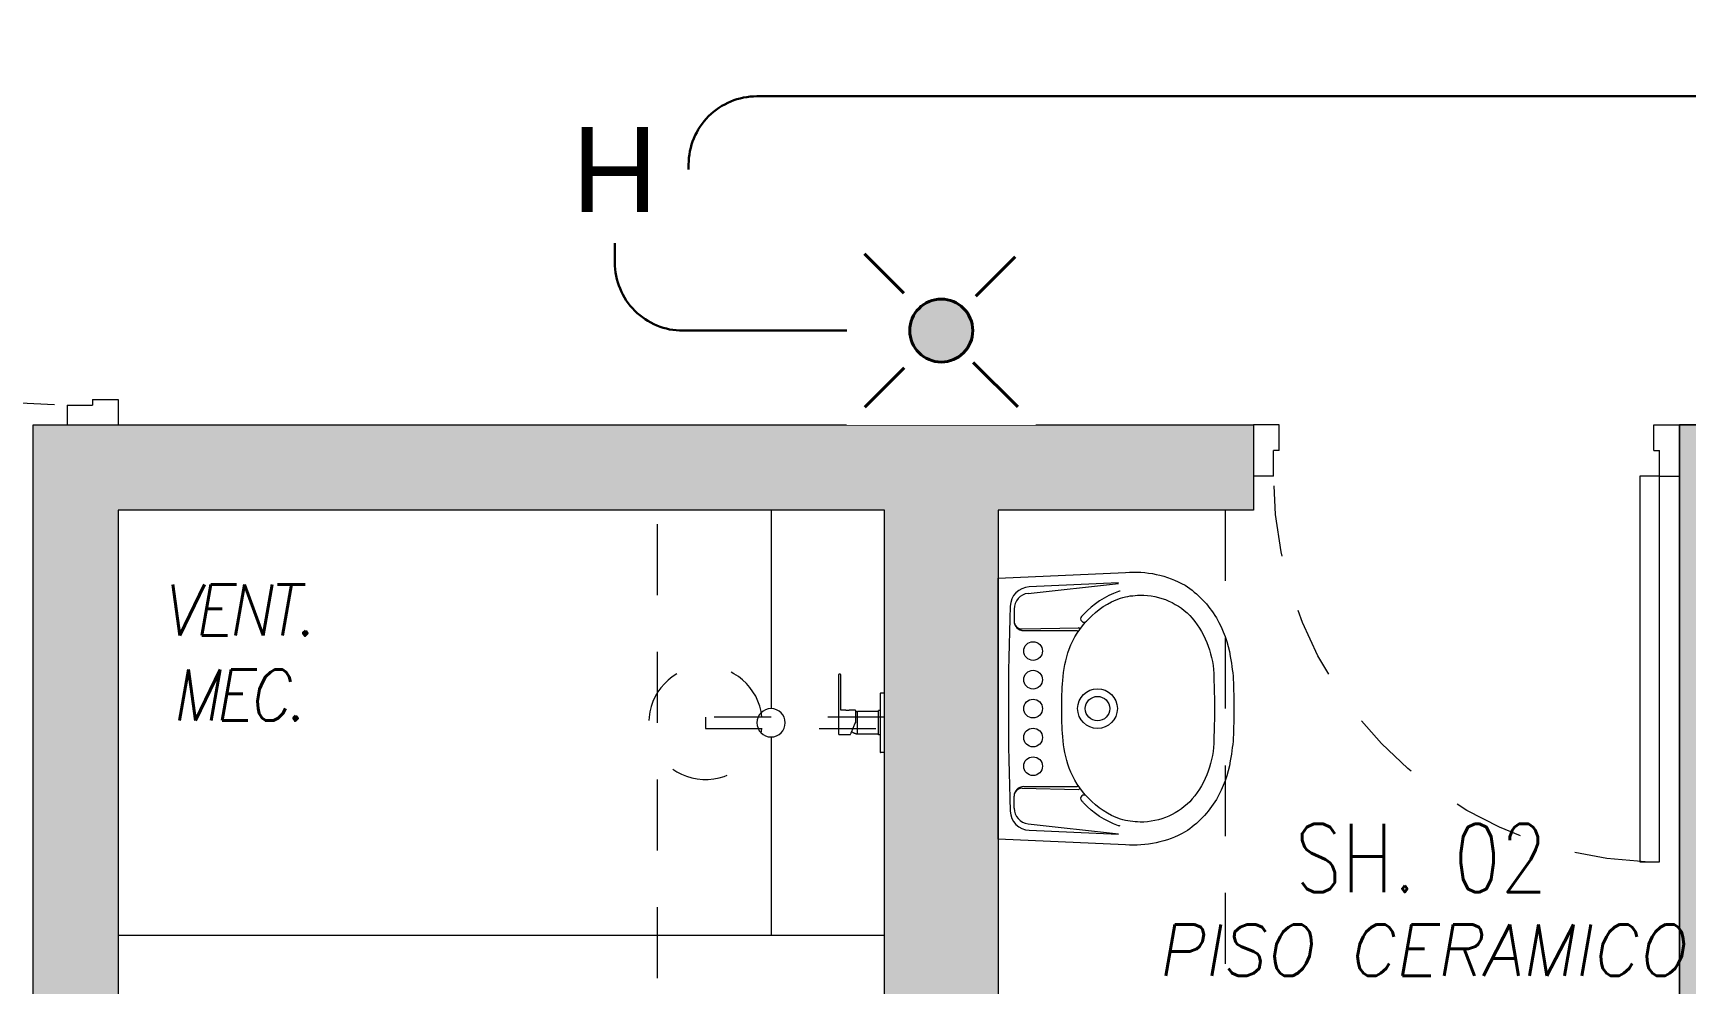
# Model space of a CAD drawing. Header units: millimetres. Extents: x -3 to 53, y -110 to 39.
# Drawn here: x 2.95 to 5.862, y 30.765 to 32.441 of the extents above; entities that cross this region are included whole.
import ezdxf
from ezdxf.enums import TextEntityAlignment as Align
from ezdxf.xclip import XClip

# ---------------------------------------------------------------- set-up
doc = ezdxf.new("R2010")
doc.units = ezdxf.units.MM
doc.header["$XCLIPFRAME"] = 2
doc.set_wipeout_variables(frame=1)
for name, pattern in [('CONTINUA', [0]), ('DOT', [6.35, 0, -6.35]), ('HIDDEN2', [0.1875, 0.125, -0.0625]), ('IMPORT-RAYABARRA', [0.85, 0.3, -0.3, 0, -0.25])]:
    doc.linetypes.add(name, pattern=pattern)
for name, color, linetype in [('A-EST HATCH', 8, 'Continuous'), ('A-EST PLACAS', 8, 'Continuous'), ('A-LINEAS', 8, 'Continuous'), ('A-MURO BAJO', 8, 'Continuous'), ('A-PROYECCIONES', 8, 'HIDDEN2'), ('A-SANITARIOS', 8, 'Continuous'), ('A-TEXTO-ACABADO PISO', 8, 'Continuous'), ('A-TEXTO-INDICACIONES', 8, 'Continuous'), ('DLP_MOBILIARIO', 8, 'Continuous'), ('DLP_TEXTO AMBIENTE', 8, 'Continuous'), ('DLP_VERDE', 8, 'Continuous')]:
    doc.layers.add(name, color=color, linetype=linetype)
for name, color, linetype, lineweight in [('A-MUROS', 8, 'Continuous', 30), ('MQ.CAN ACI', 5, 'RAYABARRA', 40), ('MQ.CANALI DYA', 3, 'LINEAPERPEN', 30), ('MQ.DETECTOR HUMO', 5, 'Continuous', 30), ('MQ_CAN ACI', 8, 'IMPORT-RAYABARRA', 50)]:
    doc.layers.add(name, color=color, linetype=linetype, lineweight=lineweight)
doc.styles.add('ROMANS', font='ROMANS.shx', dxfattribs={"oblique": 10})
doc.styles.get("Standard").update_dxf_attribs({"font": 'arial.ttf'})
doc.linetypes.add('LINEAPERPEN', pattern='A,0.75,-0.2,["I",Standard,S=0.12,R=0.09,X=0,Y=-0.06],-0.25', length=1.2)
doc.linetypes.add('RAYABARRA', pattern='A,0.3,-0.3,["|",Standard,S=0.1,R=0,X=-0.1,Y=-0.05],-0.25', length=0.85)

# ---------------------------------------------------------------- blocks, each defined once
blk = doc.blocks.new('AVISADOR SONORO 1 EN 75')
at = {"color": 5, "linetype": 'CONTINUA', "ltscale": 0.05}
blk.add_wipeout([(0.1057, 0.5441), (-0.1057, 0.5441), (0, 0.3328)], dxfattribs=at).dxf.layer = 'MQ_CAN ACI'
blk.add_wipeout([(-0.1664, 0), (0.1664, 0), (0.1664, 0.3328), (-0.1664, 0.3328)], dxfattribs=at).dxf.layer = 'MQ_CAN ACI'
at = {"layer": 'MQ.CAN ACI', "linetype": 'CONTINUA', "ltscale": 0.05}
h = blk.add_hatch(color=256, dxfattribs=at)
h.paths.add_polyline_path([(0, 0.1664), (-0.0392, 0.1272, 0.198912), (0, 0.1109, 0.198912), (0.0392, 0.1272)])
h.paths.add_polyline_path([(0.0392, 0.1272, 0.414214), (0.0392, 0.2056), (0, 0.1664)])
h.paths.add_polyline_path([(0.0392, 0.2056, 0.198912), (0, 0.2219, 0.198912), (-0.0392, 0.2056), (0, 0.1664)])
h.paths.add_polyline_path([(0, 0.1664), (-0.0392, 0.2056, 0.414214), (-0.0392, 0.1272)])
for p, q in [((-0.0606, 0.227), (-0.1302, 0.2965)), ((0.0657, 0.2321), (0.1353, 0.3017)), ((-0.1346, 0.0318), (-0.0563, 0.1101)), ((0.1349, 0.0315), (0.0656, 0.1008))]:
    blk.add_line(p, q, dxfattribs=at)
blk.add_circle((0, 0.1664), 0.0555, dxfattribs=at)
blk = doc.blocks.new('DETECTOR DE HUMO 1 EN 75')
blk.add_wipeout([(0.13, 0.13), (0.13, 0.1316), (0.13, 0.1333), (0.1299, 0.1349), (0.1298, 0.1365), (0.1297, 0.1382), (0.1296, 0.1398), (0.1295, 0.1414), (0.1293, 0.143), (0.1292, 0.1447), (0.129, 0.1463), (0.1288, 0.1479), (0.1285, 0.1495), (0.1283, 0.1511), (0.128, 0.1528), (0.1277, 0.1544), (0.1274, 0.156), (0.127, 0.1576), (0.1267, 0.1592), (0.1263, 0.1607), (0.1259, 0.1623), (0.1255, 0.1639), (0.1251, 0.1655), (0.1246, 0.1671), (0.1241, 0.1686), (0.1236, 0.1702), (0.1231, 0.1717), (0.1226, 0.1733), (0.122, 0.1748), (0.1215, 0.1763), (0.1209, 0.1779), (0.1203, 0.1794), (0.1196, 0.1809), (0.119, 0.1824), (0.1183, 0.1839), (0.1176, 0.1854), (0.1169, 0.1868), (0.1162, 0.1883), (0.1155, 0.1897), (0.1147, 0.1912), (0.1139, 0.1926), (0.1131, 0.1941), (0.1123, 0.1955), (0.1115, 0.1969), (0.1106, 0.1983), (0.1098, 0.1997), (0.1089, 0.201), (0.108, 0.2024), (0.1071, 0.2037), (0.1061, 0.2051), (0.1052, 0.2064), (0.1042, 0.2077), (0.1032, 0.209), (0.1022, 0.2103), (0.1012, 0.2116), (0.1002, 0.2129), (0.0991, 0.2141), (0.0981, 0.2154), (0.097, 0.2166), (0.0959, 0.2178), (0.0948, 0.219), (0.0936, 0.2202), (0.0925, 0.2213), (0.0913, 0.2225), (0.0902, 0.2236), (0.089, 0.2248), (0.0878, 0.2259), (0.0866, 0.227), (0.0854, 0.2281), (0.0841, 0.2291), (0.0829, 0.2302), (0.0816, 0.2312), (0.0803, 0.2322), (0.079, 0.2332), (0.0777, 0.2342), (0.0764, 0.2352), (0.0751, 0.2361), (0.0737, 0.2371), (0.0724, 0.238), (0.071, 0.2389), (0.0697, 0.2398), (0.0683, 0.2406), (0.0669, 0.2415), (0.0655, 0.2423), (0.0641, 0.2431), (0.0626, 0.2439), (0.0612, 0.2447), (0.0597, 0.2455), (0.0583, 0.2462), (0.0568, 0.2469), (0.0554, 0.2476), (0.0539, 0.2483), (0.0524, 0.249), (0.0509, 0.2496), (0.0494, 0.2503), (0.0479, 0.2509), (0.0463, 0.2515), (0.0448, 0.252), (0.0433, 0.2526), (0.0417, 0.2531), (0.0402, 0.2536), (0.0386, 0.2541), (0.0371, 0.2546), (0.0355, 0.2551), (0.0339, 0.2555), (0.0323, 0.2559), (0.0307, 0.2563), (0.0292, 0.2567), (0.0276, 0.257), (0.026, 0.2574), (0.0244, 0.2577), (0.0228, 0.258), (0.0211, 0.2583), (0.0195, 0.2585), (0.0179, 0.2588), (0.0163, 0.259), (0.0147, 0.2592), (0.013, 0.2593), (0.0114, 0.2595), (0.0098, 0.2596), (0.0082, 0.2597), (0.0065, 0.2598), (0.0049, 0.2599), (0.0033, 0.26), (0.0016, 0.26), (0, 0.26), (-0.0016, 0.26), (-0.0033, 0.26), (-0.0049, 0.2599), (-0.0065, 0.2598), (-0.0082, 0.2597), (-0.0098, 0.2596), (-0.0114, 0.2595), (-0.013, 0.2593), (-0.0147, 0.2592), (-0.0163, 0.259), (-0.0179, 0.2588), (-0.0195, 0.2585), (-0.0211, 0.2583), (-0.0228, 0.258), (-0.0244, 0.2577), (-0.026, 0.2574), (-0.0276, 0.257), (-0.0292, 0.2567), (-0.0307, 0.2563), (-0.0323, 0.2559), (-0.0339, 0.2555), (-0.0355, 0.2551), (-0.0371, 0.2546), (-0.0386, 0.2541), (-0.0402, 0.2536), (-0.0417, 0.2531), (-0.0433, 0.2526), (-0.0448, 0.252), (-0.0463, 0.2515), (-0.0479, 0.2509), (-0.0494, 0.2503), (-0.0509, 0.2496), (-0.0524, 0.249), (-0.0539, 0.2483), (-0.0554, 0.2476), (-0.0568, 0.2469), (-0.0583, 0.2462), (-0.0597, 0.2455), (-0.0612, 0.2447), (-0.0626, 0.2439), (-0.0641, 0.2431), (-0.0655, 0.2423), (-0.0669, 0.2415), (-0.0683, 0.2406), (-0.0697, 0.2398), (-0.071, 0.2389), (-0.0724, 0.238), (-0.0737, 0.2371), (-0.0751, 0.2361), (-0.0764, 0.2352), (-0.0777, 0.2342), (-0.079, 0.2332), (-0.0803, 0.2322), (-0.0816, 0.2312), (-0.0829, 0.2302), (-0.0841, 0.2291), (-0.0854, 0.2281), (-0.0866, 0.227), (-0.0878, 0.2259), (-0.089, 0.2248), (-0.0902, 0.2236), (-0.0913, 0.2225), (-0.0925, 0.2213), (-0.0936, 0.2202), (-0.0948, 0.219), (-0.0959, 0.2178), (-0.097, 0.2166), (-0.0981, 0.2154), (-0.0991, 0.2141), (-0.1002, 0.2129), (-0.1012, 0.2116), (-0.1022, 0.2103), (-0.1032, 0.209), (-0.1042, 0.2077), (-0.1052, 0.2064), (-0.1061, 0.2051), (-0.1071, 0.2037), (-0.108, 0.2024), (-0.1089, 0.201), (-0.1098, 0.1997), (-0.1106, 0.1983), (-0.1115, 0.1969), (-0.1123, 0.1955), (-0.1131, 0.1941), (-0.1139, 0.1926), (-0.1147, 0.1912), (-0.1155, 0.1897), (-0.1162, 0.1883), (-0.1169, 0.1868), (-0.1176, 0.1854), (-0.1183, 0.1839), (-0.119, 0.1824), (-0.1196, 0.1809), (-0.1203, 0.1794), (-0.1209, 0.1779), (-0.1215, 0.1763), (-0.122, 0.1748), (-0.1226, 0.1733), (-0.1231, 0.1717), (-0.1236, 0.1702), (-0.1241, 0.1686), (-0.1246, 0.1671), (-0.1251, 0.1655), (-0.1255, 0.1639), (-0.1259, 0.1623), (-0.1263, 0.1607), (-0.1267, 0.1592), (-0.127, 0.1576), (-0.1274, 0.156), (-0.1277, 0.1544), (-0.128, 0.1528), (-0.1283, 0.1511), (-0.1285, 0.1495), (-0.1288, 0.1479), (-0.129, 0.1463), (-0.1292, 0.1447), (-0.1293, 0.143), (-0.1295, 0.1414), (-0.1296, 0.1398), (-0.1297, 0.1382), (-0.1298, 0.1365), (-0.1299, 0.1349), (-0.13, 0.1333), (-0.13, 0.1316), (-0.13, 0.13), (-0.13, 0.1284), (-0.13, 0.1267), (-0.1299, 0.1251), (-0.1298, 0.1235), (-0.1297, 0.1218), (-0.1296, 0.1202), (-0.1295, 0.1186), (-0.1293, 0.117), (-0.1292, 0.1153), (-0.129, 0.1137), (-0.1288, 0.1121), (-0.1285, 0.1105), (-0.1283, 0.1089), (-0.128, 0.1072), (-0.1277, 0.1056), (-0.1274, 0.104), (-0.127, 0.1024), (-0.1267, 0.1008), (-0.1263, 0.0993), (-0.1259, 0.0977), (-0.1255, 0.0961), (-0.1251, 0.0945), (-0.1246, 0.0929), (-0.1241, 0.0914), (-0.1236, 0.0898), (-0.1231, 0.0883), (-0.1226, 0.0867), (-0.122, 0.0852), (-0.1215, 0.0837), (-0.1209, 0.0821), (-0.1203, 0.0806), (-0.1196, 0.0791), (-0.119, 0.0776), (-0.1183, 0.0761), (-0.1176, 0.0746), (-0.1169, 0.0732), (-0.1162, 0.0717), (-0.1155, 0.0703), (-0.1147, 0.0688), (-0.1139, 0.0674), (-0.1131, 0.0659), (-0.1123, 0.0645), (-0.1115, 0.0631), (-0.1106, 0.0617), (-0.1098, 0.0603), (-0.1089, 0.059), (-0.108, 0.0576), (-0.1071, 0.0563), (-0.1061, 0.0549), (-0.1052, 0.0536), (-0.1042, 0.0523), (-0.1032, 0.051), (-0.1022, 0.0497), (-0.1012, 0.0484), (-0.1002, 0.0471), (-0.0991, 0.0459), (-0.0981, 0.0446), (-0.097, 0.0434), (-0.0959, 0.0422), (-0.0948, 0.041), (-0.0936, 0.0398), (-0.0925, 0.0387), (-0.0913, 0.0375), (-0.0902, 0.0364), (-0.089, 0.0352), (-0.0878, 0.0341), (-0.0866, 0.033), (-0.0854, 0.0319), (-0.0841, 0.0309), (-0.0829, 0.0298), (-0.0816, 0.0288), (-0.0803, 0.0278), (-0.079, 0.0268), (-0.0777, 0.0258), (-0.0764, 0.0248), (-0.0751, 0.0239), (-0.0737, 0.0229), (-0.0724, 0.022), (-0.071, 0.0211), (-0.0697, 0.0202), (-0.0683, 0.0194), (-0.0669, 0.0185), (-0.0655, 0.0177), (-0.0641, 0.0169), (-0.0626, 0.0161), (-0.0612, 0.0153), (-0.0597, 0.0145), (-0.0583, 0.0138), (-0.0568, 0.0131), (-0.0554, 0.0124), (-0.0539, 0.0117), (-0.0524, 0.011), (-0.0509, 0.0104), (-0.0494, 0.0097), (-0.0479, 0.0091), (-0.0463, 0.0085), (-0.0448, 0.008), (-0.0433, 0.0074), (-0.0417, 0.0069), (-0.0402, 0.0064), (-0.0386, 0.0059), (-0.0371, 0.0054), (-0.0355, 0.0049), (-0.0339, 0.0045), (-0.0323, 0.0041), (-0.0307, 0.0037), (-0.0292, 0.0033), (-0.0276, 0.003), (-0.026, 0.0026), (-0.0244, 0.0023), (-0.0228, 0.002), (-0.0211, 0.0017), (-0.0195, 0.0015), (-0.0179, 0.0012), (-0.0163, 0.001), (-0.0147, 0.0008), (-0.013, 0.0007), (-0.0114, 0.0005), (-0.0098, 0.0004), (-0.0082, 0.0003), (-0.0065, 0.0002), (-0.0049, 0.0001), (-0.0033, 0), (-0.0016, 0), (0, 0), (0.0016, 0), (0.0033, 0), (0.0049, 0.0001), (0.0065, 0.0002), (0.0082, 0.0003), (0.0098, 0.0004), (0.0114, 0.0005), (0.013, 0.0007), (0.0147, 0.0008), (0.0163, 0.001), (0.0179, 0.0012), (0.0195, 0.0015), (0.0211, 0.0017), (0.0228, 0.002), (0.0244, 0.0023), (0.026, 0.0026), (0.0276, 0.003), (0.0292, 0.0033), (0.0307, 0.0037), (0.0323, 0.0041), (0.0339, 0.0045), (0.0355, 0.0049), (0.0371, 0.0054), (0.0386, 0.0059), (0.0402, 0.0064), (0.0417, 0.0069), (0.0433, 0.0074), (0.0448, 0.008), (0.0463, 0.0085), (0.0479, 0.0091), (0.0494, 0.0097), (0.0509, 0.0104), (0.0524, 0.011), (0.0539, 0.0117), (0.0554, 0.0124), (0.0568, 0.0131), (0.0583, 0.0138), (0.0597, 0.0145), (0.0612, 0.0153), (0.0626, 0.0161), (0.0641, 0.0169), (0.0655, 0.0177), (0.0669, 0.0185), (0.0683, 0.0194), (0.0697, 0.0202), (0.071, 0.0211), (0.0724, 0.022), (0.0737, 0.0229), (0.0751, 0.0239), (0.0764, 0.0248), (0.0777, 0.0258), (0.079, 0.0268), (0.0803, 0.0278), (0.0816, 0.0288), (0.0829, 0.0298), (0.0841, 0.0309), (0.0854, 0.0319), (0.0866, 0.033), (0.0878, 0.0341), (0.089, 0.0352), (0.0902, 0.0364), (0.0913, 0.0375), (0.0925, 0.0387), (0.0936, 0.0398), (0.0948, 0.041), (0.0959, 0.0422), (0.097, 0.0434), (0.0981, 0.0446), (0.0991, 0.0459), (0.1002, 0.0471), (0.1012, 0.0484), (0.1022, 0.0497), (0.1032, 0.051), (0.1042, 0.0523), (0.1052, 0.0536), (0.1061, 0.0549), (0.1071, 0.0563), (0.108, 0.0576), (0.1089, 0.059), (0.1098, 0.0603), (0.1106, 0.0617), (0.1115, 0.0631), (0.1123, 0.0645), (0.1131, 0.0659), (0.1139, 0.0674), (0.1147, 0.0688), (0.1155, 0.0703), (0.1162, 0.0717), (0.1169, 0.0732), (0.1176, 0.0746), (0.1183, 0.0761), (0.119, 0.0776), (0.1196, 0.0791), (0.1203, 0.0806), (0.1209, 0.0821), (0.1215, 0.0837), (0.122, 0.0852), (0.1226, 0.0867), (0.1231, 0.0883), (0.1236, 0.0898), (0.1241, 0.0914), (0.1246, 0.0929), (0.1251, 0.0945), (0.1255, 0.0961), (0.1259, 0.0977), (0.1263, 0.0993), (0.1267, 0.1008), (0.127, 0.1024), (0.1274, 0.104), (0.1277, 0.1056), (0.128, 0.1072), (0.1283, 0.1089), (0.1285, 0.1105), (0.1288, 0.1121), (0.129, 0.1137), (0.1292, 0.1153), (0.1293, 0.117), (0.1295, 0.1186), (0.1296, 0.1202), (0.1297, 0.1218), (0.1298, 0.1235), (0.1299, 0.1251), (0.13, 0.1267), (0.13, 0.1284)]).dxf.layer = 'MQ.DETECTOR HUMO'
at = {"layer": 'MQ.DETECTOR HUMO'}
blk.add_text('H', height=0.15, rotation=180, dxfattribs=at).set_placement((0, 0.13), align=Align.MIDDLE_CENTER)
blk = doc.blocks.new('DETECTORES1 TORRE')
at = {"layer": 'MQ.CAN ACI', "linetype": 'CONTINUA', "ltscale": 0.05, "xscale": -1}
blk.add_blockref('AVISADOR SONORO 1 EN 75', (-4.3, 1.15), dxfattribs=at)
at = {"layer": 'MQ.DETECTOR HUMO'}
blk.add_blockref('DETECTOR DE HUMO 1 EN 75', (-4.875, 1.4703), dxfattribs=at)
at = {"layer": 'MQ.CANALI DYA', "elevation": 0}
for points in [[(-4.745, 1.6002), (-4.745, 1.6094, -0.414214), (-4.625, 1.7294), (0.5, 1.7294, 0.414214), (0.62, 1.8494), (0.62, 2.3753)], [(-4.4664, 1.3163), (-4.755, 1.3163, -0.414214), (-4.875, 1.4363), (-4.875, 1.4703)]]:
    blk.add_lwpolyline(points, format="xyb", dxfattribs=at)
blk = doc.blocks.new('EST.P1')
at = {"layer": 'A-EST HATCH', "lineweight": 0}
h = blk.add_hatch(color=8, dxfattribs=at)
h.dxf.hatch_style = 1
h.paths.add_polyline_path([(9.15, 0.06), (9.15, 6.125), (10.65, 6.125), (10.65, 5.375), (10.8, 5.375), (10.8, 6.325), (9, 6.325), (9, 5.45), (7.5, 5.45), (7.5, 5.95), (7.35, 5.95), (7.35, 5.25), (9, 5.25), (9, 0.06)])
h.paths.add_polyline_path([(30.25, 10.125), (28.65, 10.125), (28.65, 13.225), (29.85, 13.225), (29.85, 13.375), (28.5, 13.375), (28.5, 9.975), (30.25, 9.975)])
h.paths.add_polyline_path([(31.05, 13.375), (31.2, 13.375), (31.2, 9.975), (31.05, 9.975)])
h.paths.add_polyline_path([(36.55, 13.85), (36.85, 13.85), (36.85, 13.7), (36.7, 13.7), (36.7, 10.625), (36.55, 10.625)])
h.paths.add_polyline_path([(33.6, 13.225), (33.6, 10.125), (32, 10.125), (32, 9.975), (33.75, 9.975), (33.75, 13.375), (32.4, 13.375), (32.4, 13.225)])
h.paths.add_polyline_path([(42.85, 13.7), (43.45, 13.7), (43.45, 13.85), (42.7, 13.85), (42.7, 10.45), (43.85, 10.45), (43.85, 10.6), (42.85, 10.6)])
h.paths.add_polyline_path([(44.65, 13.85), (44.65, 10.45), (44.8, 10.45), (44.8, 13.85)])
h.paths.add_polyline_path([(45.6, 10.6), (47.2, 10.6), (47.2, 13.7), (46, 13.7), (46, 13.85), (47.35, 13.85), (47.35, 10.45), (45.6, 10.45)])
h.paths.add_polyline_path([(42.85, 0.15), (43.45, 0.15), (43.45, 0), (42.7, 0), (42.7, 3.4), (43.85, 3.4), (43.85, 3.25), (42.85, 3.25)])
h.paths.add_polyline_path([(44.65, 0), (44.65, 3.4), (44.8, 3.4), (44.8, 0)])
h.paths.add_polyline_path([(45.6, 3.25), (47.2, 3.25), (47.2, 0.15), (46, 0.15), (46, 0), (47.35, 0), (47.35, 3.4), (45.6, 3.4)])
h.paths.add_polyline_path([(40, 3.5), (39.85, 3.5), (39.85, 0.15), (39.7, 0.15), (39.7, 0), (40, 0)])
h.paths.add_polyline_path([(30.25, 3.725), (28.65, 3.725), (28.65, 0.625), (29.85, 0.625), (29.85, 0.475), (28.5, 0.475), (28.5, 3.875), (30.25, 3.875)])
h.paths.add_polyline_path([(31.05, 0.475), (31.2, 0.475), (31.2, 3.875), (31.05, 3.875)])
h.paths.add_polyline_path([(36.55, 0), (36.85, 0), (36.85, 0.15), (36.7, 0.15), (36.7, 3.225), (36.55, 3.225)])
h.paths.add_polyline_path([(33.6, 0.625), (33.6, 3.725), (32, 3.725), (32, 3.875), (33.75, 3.875), (33.75, 0.475), (32.4, 0.475), (32.4, 0.625)])
h.paths.add_polyline_path([(17.1, 10.125), (18.7, 10.125), (18.7, 13.225), (17.5, 13.225), (17.5, 13.375), (18.85, 13.375), (18.85, 9.975), (17.1, 9.975)])
h.paths.add_polyline_path([(16.3, 13.375), (16.15, 13.375), (16.15, 9.975), (16.3, 9.975)])
h.paths.add_polyline_path([(10.5, 13.85), (10.5, 13.7), (10.65, 13.7), (10.65, 10.625), (10.8, 10.625), (10.8, 13.85)])
h.paths.add_polyline_path([(13.75, 13.225), (13.75, 10.125), (15.35, 10.125), (15.35, 9.975), (13.6, 9.975), (13.6, 13.375), (14.95, 13.375), (14.95, 13.225)])
h.paths.add_polyline_path([(9, 8.6), (7.35, 8.6), (7.35, 7.9), (7.5, 7.9), (7.5, 8.4), (9, 8.4), (9, 7.525), (10.8, 7.525), (10.8, 8.475), (10.65, 8.475), (10.65, 7.725), (9.15, 7.725), (9.15, 13.79), (9, 13.79)])
h.paths.add_polyline_path([(4.5, 13.7), (3.9, 13.7), (3.9, 13.85), (4.65, 13.85), (4.65, 10.45), (3.5, 10.45), (3.5, 10.6), (4.5, 10.6)])
h.paths.add_polyline_path([(2.7, 13.85), (2.7, 10.45), (2.55, 10.45), (2.55, 13.85)])
h.paths.add_polyline_path([(1.75, 10.6), (0.15, 10.6), (0.15, 13.7), (1.35, 13.7), (1.35, 13.85), (0, 13.85), (0, 10.45), (1.75, 10.45)])
h.paths.add_polyline_path([(2.7, 0), (2.7, 3.4), (2.55, 3.4), (2.55, 0)])
h.paths.add_polyline_path([(1.75, 3.25), (0.15, 3.25), (0.15, 0.15), (1.35, 0.15), (1.35, 0), (0, 0), (0, 3.4), (1.75, 3.4)])
h.paths.add_polyline_path([(7.35, 3.5), (7.5, 3.5), (7.5, 0.15), (7.65, 0.15), (7.65, 0), (7.35, 0)])
h.paths.add_polyline_path([(17.1, 3.725), (18.7, 3.725), (18.7, 0.625), (17.5, 0.625), (17.5, 0.475), (18.85, 0.475), (18.85, 3.875), (17.1, 3.875)])
h.paths.add_polyline_path([(16.3, 0.475), (16.15, 0.475), (16.15, 3.875), (16.3, 3.875)])
h.paths.add_polyline_path([(10.8, 0), (10.5, 0), (10.5, 0.15), (10.65, 0.15), (10.65, 3.225), (10.8, 3.225)])
h.paths.add_polyline_path([(13.75, 0.625), (13.75, 3.725), (15.35, 3.725), (15.35, 3.875), (13.6, 3.875), (13.6, 0.475), (14.95, 0.475), (14.95, 0.625)])
h.paths.add_polyline_path([(38.35, 6.325), (36.55, 6.325), (36.55, 5.375), (36.7, 5.375), (36.7, 6.125), (38.2, 6.125), (38.2, 0.06), (38.35, 0.06), (38.35, 5.25), (40, 5.25), (40, 5.95), (39.85, 5.95), (39.85, 5.45), (38.35, 5.45)])
h.paths.add_polyline_path([(4.65, 0), (4.65, 3.4), (3.5, 3.4), (3.5, 3.25), (4.5, 3.25), (4.5, 0.15), (3.9, 0.15), (3.9, 0)])
h.paths.add_polyline_path([(1.7468, 8.35), (1.6, 8.35), (1.6, 9.55), (3.75, 9.55), (3.75, 9.4), (3.3, 9.4), (3.3, 7.8), (3.1, 7.8), (3.1, 9.4), (1.75, 9.4), (1.75, 8.35)], flags=17)
h.paths.add_polyline_path([(1.7468, 5.5), (1.6, 5.5), (1.6, 4.3), (3.75, 4.3), (3.75, 4.45), (3.3, 4.45), (3.3, 6.05), (3.1, 6.05), (3.1, 4.45), (1.75, 4.45), (1.75, 5.5)], flags=17)
h.paths.add_polyline_path([(7.5001, 7), (4.65, 7), (4.65, 9.55), (4.5, 9.55), (4.5, 7), (1.75, 7), (1.75, 7.6), (1.6, 7.6), (1.6, 7), (-1.15, 7), (-1.15, 11.05), (-1.35, 11.05), (-1.35, 2.8), (-1.15, 2.8), (-1.15, 6.85), (1.6, 6.85), (1.6, 6.25), (1.75, 6.25), (1.75, 6.85), (4.5, 6.85), (4.5, 4.3), (4.65, 4.3), (4.65, 6.85), (7.5001, 6.85)])
h.paths.add_polyline_path([(7.35, 13.85), (7.35, 10.35), (7.5, 10.35), (7.5, 13.7), (7.65, 13.7), (7.65, 13.85)])
h.paths.add_polyline_path([(38.35, 13.79), (38.35, 8.6), (40, 8.6), (40, 7.9), (39.85, 7.9), (39.85, 8.4), (38.35, 8.4), (38.35, 7.525), (36.55, 7.525), (36.55, 8.475), (36.7, 8.475), (36.7, 7.725), (38.2, 7.725), (38.2, 13.79)])
h.paths.add_polyline_path([(45.75, 7), (48.5, 7), (48.5, 11.05), (48.7, 11.05), (48.7, 2.8), (48.5, 2.8), (48.5, 6.85), (45.75, 6.85), (45.75, 6.25), (45.6, 6.25), (45.6, 6.85), (42.85, 6.85), (42.85, 4.3), (42.7, 4.3), (42.7, 6.85), (39.8499, 6.85), (39.8499, 7), (42.7, 7), (42.7, 9.55), (42.85, 9.55), (42.85, 7), (45.6, 7), (45.6, 7.6), (45.75, 7.6)])
h.paths.add_polyline_path([(40, 13.85), (39.7, 13.85), (39.7, 13.7), (39.85, 13.7), (39.85, 10.35), (40, 10.35)])
h.paths.add_polyline_path([(45.6032, 8.35), (45.75, 8.35), (45.75, 9.55), (43.6, 9.55), (43.6, 9.4), (44.05, 9.4), (44.05, 7.8), (44.25, 7.8), (44.25, 9.4), (45.6, 9.4), (45.6, 8.35)], flags=17)
h.paths.add_polyline_path([(45.6032, 5.5), (45.75, 5.5), (45.75, 4.3), (43.6, 4.3), (43.6, 4.45), (44.05, 4.45), (44.05, 6.05), (44.25, 6.05), (44.25, 4.45), (45.6, 4.45), (45.6, 5.5)], flags=17)
h.paths.add_polyline_path([(25.35, 7.525), (25.5, 7.525), (25.5, 11.225), (25.35, 11.225)])
h.paths.add_polyline_path([(21.1, 7.525), (11.7, 7.525), (11.7, 7.675), (15.25, 7.675), (15.25, 9.075), (15.45, 9.075), (15.45, 7.675), (18.35, 7.675), (18.35, 9.075), (18.5, 9.075), (18.5, 7.675), (20.9, 7.675), (20.9, 8.925), (19.25, 8.925), (19.25, 9.075), (21.525, 9.075), (21.525, 8.925), (21.1, 8.925)])
h.paths.add_polyline_path([(21.55, 7.525), (23.65, 7.525), (23.65, 7.675), (21.7, 7.675), (21.7, 11.075), (23.65, 11.075), (23.65, 11.225), (21.7, 11.225), (21.7, 13.375), (20.85, 13.375), (20.85, 13.225), (21.55, 13.225)])
h.paths.add_polyline_path([(26.25, 8.925), (26.25, 7.525), (35.65, 7.525), (35.65, 7.675), (32.1, 7.675), (32.1, 9.075), (31.9, 9.075), (31.9, 7.675), (29, 7.675), (29, 9.075), (28.85, 9.075), (28.85, 7.675), (26.45, 7.675), (26.45, 8.925), (28.1, 8.925), (28.1, 9.075), (25.875, 9.075), (25.875, 8.925)])
h.paths.add_polyline_path([(25.85, 13.225), (26.5, 13.225), (26.5, 13.375), (25.65, 13.375), (25.65, 7.525), (25.85, 7.525)])
h.paths.add_polyline_path([(25.65, 4.75), (25.65, 0.475), (26.5, 0.475), (26.5, 0.625), (25.85, 0.625), (25.85, 4.75)])
h.paths.add_polyline_path([(27.65, 4.775), (27.65, 4.925), (25.85, 4.925), (25.85, 6.175), (28.4, 6.175), (28.4, 4.775), (28.55, 4.775), (28.55, 6.175), (31.9, 6.175), (31.9, 4.775), (32.1, 4.775), (32.1, 6.175), (35.65, 6.175), (35.65, 6.325), (25.65, 6.325), (25.65, 4.775)])
h.paths.add_polyline_path([(19.7, 4.775), (19.7, 4.925), (21.5, 4.925), (21.5, 6.175), (18.95, 6.175), (18.95, 4.775), (18.8, 4.775), (18.8, 6.175), (15.45, 6.175), (15.45, 4.775), (15.25, 4.775), (15.25, 6.175), (11.7, 6.175), (11.7, 6.325), (21.7, 6.325), (21.7, 4.775)])
h.paths.add_polyline_path([(22.7, 1.025), (25.35, 1.025), (25.35, 3.675), (23, 3.675), (23, 4.225), (22.7, 4.225), (22.7, 4.375), (23.15, 4.375), (23.15, 3.825), (25.35, 3.825), (25.35, 6.175), (24.15, 6.175), (24.15, 6.325), (25.5, 6.325), (25.5, 0.875), (22.7, 0.875)])
h.paths.add_polyline_path([(21.7, 0.475), (20.85, 0.475), (20.85, 0.625), (21.55, 0.625), (21.55, 4.75), (21.7, 4.75)])
at = {"layer": 'A-EST PLACAS', "color": 8, "lineweight": 0}
for points in [[(7.5001, 7), (4.65, 7), (4.65, 9.55), (4.5, 9.55), (4.5, 7), (1.75, 7), (1.75, 7.6), (1.6, 7.6), (1.6, 7), (-1.15, 7), (-1.15, 11.05), (-1.35, 11.05), (-1.35, 2.8), (-1.15, 2.8), (-1.15, 6.85), (1.6, 6.85), (1.6, 6.25), (1.75, 6.25), (1.75, 6.85), (4.5, 6.85), (4.5, 4.3), (4.65, 4.3), (4.65, 6.85), (7.5001, 6.85)], [(1.7468, 8.35), (1.6, 8.35), (1.6, 9.55), (3.75, 9.55), (3.75, 9.4), (3.3, 9.4), (3.3, 7.8), (3.1, 7.8), (3.1, 9.4), (1.75, 9.4), (1.75, 8.35)]]:
    blk.add_lwpolyline(points, close=True, dxfattribs=at)
blk = doc.blocks.new('BOWL-ITALGRIF_VARADERO_01')
at = {"color": 8, "lineweight": 0}
for p, q in [((-0.2032, -0.1971), (-0.2208, -0.038)), ((0.2032, -0.1971), (0.2208, -0.038)), ((-0.1404, -0.2077), (-0.1424, -0.1083)), ((-0.1375, -0.205), (-0.1375, -0.1117)), ((0.1375, -0.205), (0.1375, -0.1117)), ((0.1404, -0.2077), (0.1424, -0.1083)), ((-0.1753, -0.222), (-0.1544, -0.222)), ((0.1753, -0.222), (0.1544, -0.222))]:
    blk.add_line(p, q, dxfattribs=at)
for points in [[(-0.0917, 0.1589, -0.02989), (-0.0456, 0.1646, -0.007822), (0.0456, 0.1646, -0.02989), (0.0918, 0.1589, -0.091737), (0.1601, 0.1343, -0.112496), (0.2175, 0.0792, -0.147885), (0.2402, -0.0257), (0.23, -0.25), (-0.23, -0.25), (-0.2402, -0.0257, -0.147885), (-0.2175, 0.0792, -0.112496), (-0.1601, 0.1343, -0.091737)], [(-0.0496, -0.1363, -0.062677), (-0.1048, -0.1249, -0.110639), (-0.1576, -0.091, -0.120976), (-0.195, -0.0344, -0.061198), (-0.2, 0, -0.21707), (-0.1593, 0.092, -0.174983), (-0.0545, 0.1298, -0.010618), (0, 0.131, -0.010618), (0.0545, 0.1298, -0.174983), (0.1593, 0.092, -0.21707), (0.2, 0, -0.061198), (0.195, -0.0344, -0.120976), (0.1576, -0.091, -0.110639), (0.1048, -0.1249, -0.062677), (0.0496, -0.1363, -0.017583), (0, -0.138, -0.017583)]]:
    blk.add_lwpolyline(points, format="xyb", close=True, dxfattribs=at)
for points in [[(-0.2216, -0.0381), (-0.2145, -0.1954, 0.390823), (-0.1807, -0.2288, 0.017524), (0.1807, -0.2288, 0.390823), (0.2145, -0.1954), (0.2216, -0.0381)], [(-0.2072, -0.035, 0.005), (-0.2064, -0.038, 0.121292), (-0.166, -0.0996, 0.007977), (-0.1624, -0.1031)], [(0.2072, -0.035, -0.005), (0.2064, -0.038, -0.121292), (0.166, -0.0996, -0.007977), (0.1624, -0.1031)]]:
    blk.add_lwpolyline(points, format="xyb", dxfattribs=at)
for centre, radius in [((0, -0.075), 0.035), ((0, -0.075), 0.0215), ((-0.1015, -0.1885), 0.0165), ((-0.051, -0.1885), 0.0165), ((0, -0.1885), 0.0165), ((0.051, -0.1885), 0.0165), ((0.1015, -0.1885), 0.0165)]:
    blk.add_circle(centre, radius, dxfattribs=at)
for centre, radius, start, end in [((-0.1583, -0.0987), 0.006, 226.6431, 46.6431), ((-0.1404, -0.1083), 0.002, 54.3619, 181.1374), ((-0.1355, -0.1117), 0.002, 56.7109, 180), ((0.1355, -0.1117), 0.002, 0, 123.2891), ((0.1404, -0.1083), 0.002, 358.8626, 125.6381), ((0.1583, -0.0987), 0.006, 133.3569, 313.3569), ((0.1048, -0.1249), 9.094947017729287e-16, 0, 217.6714), ((-0.1753, -0.194), 0.028, 186.3111, 270), ((0.1753, -0.194), 0.028, 270, 353.6889), ((-0.1545, -0.205), 0.017, 270, 0), ((-0.1544, -0.208), 0.014, 270, 1.1374), ((0.1545, -0.205), 0.017, 180, 270), ((0.1544, -0.208), 0.014, 178.8626, 270)]:
    blk.add_arc(centre, radius, start, end, dxfattribs=at)
blk = doc.blocks.new('*U144')
at = {"color": 8, "lineweight": 0}
for p, q in [((0.01, 0.705), (0.01, 0.75)), ((0.1, 0.715), (0.1, 0.75)), ((0.055, 0.705), (0.01, 0.705)), ((0.1, 0.715), (0.055, 0.715)), ((0.055, 0.705), (0.055, 0.715)), ((0.055, 0.045), (0.01, 0.045)), ((0.01, 0.045), (0.01, 0)), ((0.055, 0.045), (0.055, 0.035)), ((0.1, 0.035), (0.055, 0.035)), ((0.1, 0.035), (0.1, 0))]:
    blk.add_line(p, q, dxfattribs=at)
blk.add_lwpolyline([(0.78, 0.07), (0.78, 0.035), (0.1, 0.035), (0.1, 0.07)], close=True, dxfattribs=at)
at = {"color": 8, "linetype": 'HIDDEN2', "lineweight": 0}
blk.add_arc((0.0996, 0.0341), 0.6809, 2.2301, 89.9672, dxfattribs=at)
blk = doc.blocks.new('*U143')
at = {"color": 8, "lineweight": 0}
for p, q in [((0.01, 0.855), (0.01, 0.9)), ((0.1, 0.865), (0.1, 0.9)), ((0.055, 0.855), (0.01, 0.855)), ((0.1, 0.865), (0.055, 0.865)), ((0.055, 0.855), (0.055, 0.865)), ((0.055, 0.045), (0.01, 0.045)), ((0.01, 0.045), (0.01, 0)), ((0.055, 0.045), (0.055, 0.035)), ((0.1, 0.035), (0.055, 0.035)), ((0.1, 0.035), (0.1, 0))]:
    blk.add_line(p, q, dxfattribs=at)
blk.add_lwpolyline([(0.93, 0.07), (0.93, 0.035), (0.1, 0.035), (0.1, 0.07)], close=True, dxfattribs=at)
at = {"color": 8, "linetype": 'HIDDEN2', "lineweight": 0}
blk.add_arc((0.0995, 0.0339), 0.8311, 2.2301, 89.9672, dxfattribs=at)
blk = doc.blocks.new('ducha marsano')
at = {"color": 8, "linetype": 'HIDDEN2', "lineweight": 0, "ltscale": 0.5, "extrusion": (-4.9425e-10, -7.91123e-10, -1)}
for p, q in [((-0.01, 0), (0.01, 0)), ((0.01, 0), (0.01, -0.3155)), ((-0.01, -0.3155), (-0.01, 0)), ((-0.0155, -0.058), (-0.0157, -0.058)), ((0.0225, -0.0515), (-0.0001, -0.0515)), ((0.0225, -0.0515), (0.0225, -0.0627)), ((-0.0205, -0.08), (-0.0205, -0.0601)), ((0.021, -0.0815), (-0.019, -0.0815)), ((0.025, -0.0815), (0.021, -0.0815)), ((0.0225, -0.0682), (0.0225, -0.077)), ((0.0225, -0.077), (0.025, -0.077)), ((0.025, -0.077), (0.0771, -0.077)), ((0.0771, -0.0815), (0.025, -0.0815)), ((0.0771, -0.077), (0.0816, -0.077)), ((0.0816, -0.0815), (0.0771, -0.0815)), ((0.0816, -0.077), (0.082, -0.077)), ((0.082, -0.0815), (0.0816, -0.0815)), ((0.082, -0.077), (0.084, -0.077)), ((0.084, -0.0815), (0.082, -0.0815)), ((0.0855, -0.0785), (0.0855, -0.08)), ((0.01, -0.3155), (-0.01, -0.3155))]:
    blk.add_line(p, q, dxfattribs=at)
for centre, radius, start, end in [((-0.0004, -0.0462), 0.02, 323.9581, 354.9298), ((0.0004, -0.0462), 0.02, 185.0702, 195.2705), ((0.019, -0.08), 0.0015, 270, 360), ((-0.084, -0.0785), 0.0015, 90, 180), ((-0.084, -0.08), 0.0015, 180, 270), ((0, -0.3155), 0.1, 95.7392, 84.2608)]:
    blk.add_arc(centre, radius, start, end, dxfattribs=at)
at = {"color": 8, "linetype": 'HIDDEN2', "lineweight": 0, "ltscale": 0.5, "extrusion": (-4.94252e-10, -7.91124e-10, -1)}
blk.add_ellipse((0, -0.0515), major_axis=(-0.0225, -0.0095), ratio=0.001448, start_param=0.425436, end_param=1.567366, dxfattribs=at)
at = {"color": 8, "linetype": 'HIDDEN2', "lineweight": 0, "ltscale": 0.5}
for points, degree in [([(-0.0305, 0), (0, 0), (0.0305, 0)], 2), ([(0.0305, 0), (0.0415, 0), (0.0525, 0)], 2), ([(0.0525, 0), (0.0525, -0.0038), (0.0525, -0.0075)], 2), ([(-0.0525, 0), (-0.0525, -0.0038), (-0.0525, -0.0075)], 2), ([(-0.0525, 0), (-0.0415, 0), (-0.0305, 0)], 2), ([(-0.0525, -0.0075), (-0.0525, -0.0075), (-0.0525, -0.0075)], 2), ([(0.0305, -0.008), (0, -0.008), (-0.0305, -0.008)], 2), ([(-0.0215, -0.008), (-0.0215, -0.0093), (-0.0215, -0.0105)], 2), ([(-0.021, -0.011), (-0.007, -0.011), (0.007, -0.011), (0.021, -0.011)], 3), ([(-0.02, -0.011), (-0.02, -0.0294), (-0.02, -0.0477)], 2), ([(0.02, -0.011), (0.02, -0.0294), (0.02, -0.0477)], 2), ([(0.0215, -0.008), (0.0215, -0.0093), (0.0215, -0.0105)], 2), ([(-0.0197, -0.048), (0, -0.048), (0.0197, -0.048)], 2)]:
    blk.add_open_spline(points, degree=degree, dxfattribs=at)
for points, weights in [([(-0.0525, -0.0075), (-0.0525, -0.0075), (-0.0525, -0.0075)], [1, 0.990847086912, 0.982266230892]), ([(-0.052, -0.008), (-0.0525, -0.008), (-0.0525, -0.0075)], [1, 0.707106781193, 1]), ([(-0.0215, -0.0105), (-0.0215, -0.011), (-0.021, -0.011)], [1, 0.70710678154, 1]), ([(0.0211, -0.011), (0.0211, -0.011), (0.021, -0.011)], [1, 0.992411795776, 1]), ([(0.052, -0.008), (0.0521, -0.008), (0.0521, -0.008)], [1, 0.992411795771, 1]), ([(-0.02, -0.0477), (-0.02, -0.048), (-0.0197, -0.048)], [1, 0.707106780138, 1]), ([(0.02, -0.0477), (0.02, -0.048), (0.0197, -0.048)], [1, 0.707106779703, 1])]:
    blk.add_rational_spline(points, weights, degree=2, dxfattribs=at)
for points, knots in [([(-0.0305, -0.008), (-0.0332, -0.008), (-0.0374, -0.008), (-0.0424, -0.008), (-0.0458, -0.008), (-0.0486, -0.008), (-0.0512, -0.008), (-0.052, -0.008), (-0.052, -0.008)], [0, 0, 0, 0, 8.104572, 12.495263, 16.885954, 21.276645, 25.667336, 33.771908, 33.771908, 33.771908, 33.771908]), ([(0.052, -0.008), (0.052, -0.008), (0.0512, -0.008), (0.0486, -0.008), (0.0458, -0.008), (0.0424, -0.008), (0.0374, -0.008), (0.0332, -0.008), (0.0305, -0.008)], [0, 0, 0, 0, 8.104572, 12.495263, 16.885954, 21.276645, 25.667336, 33.771908, 33.771908, 33.771908, 33.771908]), ([(0.0225, -0.0682), (0.0225, -0.0682), (0.0225, -0.0682), (0.0225, -0.0679), (0.0224, -0.0677), (0.0224, -0.0672), (0.0224, -0.0669), (0.0223, -0.0662), (0.0223, -0.0658), (0.0223, -0.0652), (0.0223, -0.0648), (0.0224, -0.0641), (0.0224, -0.0638), (0.0224, -0.0633), (0.0225, -0.0631), (0.0225, -0.0628), (0.0225, -0.0627), (0.0225, -0.0627)], [0.4148436, 0.4148436, 0.4148436, 0.4148436, 0.5185541, 0.5185541, 0.6222645, 0.6222645, 0.7259759, 0.7259759, 0.8296873, 0.8296873, 0.9333987, 0.9333987, 1.03711, 1.03711, 1.1408205, 1.1408205, 1.2445309, 1.2445309, 1.2445309, 1.2445309])]:
    blk.add_open_spline(points, degree=3, knots=knots, dxfattribs=at)
for points, weights, degree, knots in [([(0.0211, -0.011), (0.0211, -0.011), (0.0211, -0.011), (0.0211, -0.011), (0.0214, -0.0109), (0.0215, -0.0107), (0.0215, -0.0105)], [0.918641037743, 0.918640949346, 0.918640860949, 0.918640772552, 0.789223156395, 0.789223156395, 0.918640772552], 3, [0.1238988, 0.1238988, 0.1238988, 0.1238988, 0.1238993, 0.1238993, 0.1238993, 0.78603, 0.78603, 0.78603, 0.78603]), ([(0.0521, -0.008), (0.0521, -0.008), (0.0521, -0.008), (0.0525, -0.0079), (0.0525, -0.0075)], [0.918641037749, 0.918640905153, 0.918640772558, 0.724517853988, 0.918640772558], 2, [0.1238988, 0.1238988, 0.1238988, 0.1238993, 0.1238993, 0.7860311, 0.7860311, 0.7860311])]:
    blk.add_rational_spline(points, weights, degree=degree, knots=knots, dxfattribs=at)
blk = doc.blocks.new('DPTO 65')
at = {"layer": 'A-LINEAS', "color": 8, "lineweight": 0}
for p, q in [((-4.25, 2.55), (-4.25, 2.2)), ((-4.25, 2.15), (-4.25, 1.8))]:
    blk.add_line(p, q, dxfattribs=at)
blk.add_circle((-4.25, 2.175), 0.025, dxfattribs=at)
at = {"layer": 'A-MURO BAJO', "color": 8, "lineweight": 0}
blk.add_line((-4.45, 1.8), (-3.1, 1.8), dxfattribs=at)
at = {"layer": 'A-MUROS', "color": 8, "lineweight": 0}
for p, q in [((-5.85, 2.7), (-6, 2.7)), ((-5.85, 0.15), (-5.85, 2.7)), ((-2.95, 2.7), (-5.1, 2.7)), ((-5.1, 2.7), (-5.1, 2.55)), ((-2.95, 1.5), (-2.95, 2.7)), ((-5.1, 2.55), (-4.65, 2.55)), ((-4.65, 2.55), (-4.65, 1.05)), ((-4.45, 1.05), (-4.45, 2.55)), ((-4.45, 2.55), (-3.1, 2.55)), ((-3.1, 2.55), (-3.1, 1.5))]:
    blk.add_line(p, q, dxfattribs=at)
at = {"layer": 'A-PROYECCIONES', "color": 8, "lineweight": 0}
for p, q in [((-5.05, 2.55), (-5.05, 0.15)), ((-4.05, 0.15), (-4.05, 2.55))]:
    blk.add_line(p, q, dxfattribs=at)
at = {"layer": 'A-SANITARIOS', "color": 8, "lineweight": 0, "xscale": -1.000000000000024, "rotation": 90}
blk.add_blockref('BOWL-ITALGRIF_VARADERO_01', (-4.9, 2.2, 0), dxfattribs=at)
at = {"layer": 'A-SANITARIOS', "color": 8, "lineweight": 0, "extrusion": (7.91123e-10, -4.9425e-10, -1), "xscale": -0.9999999999999749, "rotation": 269.9999992996428}
blk.add_blockref('ducha marsano', (4.45, 2.175, 0), dxfattribs=at)
at = {"layer": 'DLP_MOBILIARIO', "color": 8, "lineweight": 0, "xscale": -1, "rotation": 180}
blk.add_blockref('*U143', (-3.11, 3.6), dxfattribs=at)
at = {"layer": 'DLP_MOBILIARIO', "color": 8, "lineweight": 0, "rotation": 270}
blk.add_blockref('*U144', (-5.85, 2.71), dxfattribs=at)
blk = doc.blocks.new('TEXTO AMBIENTES P1')
at = {"layer": 'A-TEXTO-ACABADO PISO', "color": 8, "lineweight": 0, "insert": (4.0448, -5.1808), "char_height": 0.09, "attachment_point": 2, "style": 'ROMANS'}
blk.add_mtext_dynamic_manual_height_columns('PISO CERAMICO', width=1.20225, gutter_width=12.5, heights=[0], dxfattribs=at)
at = {"layer": 'DLP_TEXTO AMBIENTE', "color": 8, "lineweight": 0, "style": 'ROMANS', "width": 0.8}
blk.add_text('SH. 02', height=0.12, dxfattribs=at).set_placement((4.0451, -5.1234), align=Align.CENTER)
blk = doc.blocks.new('TEXTO NOTAS P1')
at = {"layer": 'A-TEXTO-INDICACIONES', "insert": (1.9599, -4.7012), "char_height": 0.09, "width": 0.4157, "attachment_point": 5, "style": 'ROMANS'}
blk.add_mtext('\\pxsm1,qc,t16;{\\W0.9;\\T0.9;VENT. MEC.}', dxfattribs=at)
blk = doc.blocks.new('FONDO_')
at = {"layer": 'DLP_VERDE'}
h = blk.add_hatch(dxfattribs=at)
h.set_pattern_fill('AR-SAND', color=8, scale=0.0035, angle=215)
h.set_pattern_definition([(252.5, (-226555.99196, -8188222.85647), (0.1028379063742, -0.1371042579803), [0, -0.135128, 0, -0.15113, 0, -0.1444625]), (222.5, (-226555.99196, -8188222.85647), (0.0150241246165, -0.2957586482646), [0, -0.072898, 0, -0.121793, 0, -0.0466725]), (182.5, (-226555.90239, -8188222.79375), (-0.226491538642, -0.159205150185), [0, -0.04445, 0, -0.16002, 0, -0.208915]), (172.5, (-226555.90239, -8188222.79375), (-0.174160637763, -0.217199849944), [0, -0.022225, 0, -0.104902, 0, -0.120015])])
h.paths.add_polyline_path([(3.2361, -7.7946), (1.8331, -14.062), (1.3945, -13.9639), (0.8048, -16.5984), (1.2427, -16.6967), (1.2332, -16.7391), (2.5991, -17.0455), (4.633, -8.1498)])
edge = h.paths.add_edge_path()
edge.add_line((0.2649, -7.5625), (0.436, -6.7981))
edge.add_arc((5.4866, 3.0863), 11.1, 217.64206, 242.9345, ccw=False)
edge.add_arc((-3.6987, -3.9981), 0.5, 37.6448, 127.5128)
edge.add_line((-4.0032, -3.6015), (-4.6775, -4.1192))
edge.add_line((-4.6775, -4.1192), (-3.9421, -5.0771))
edge.add_line((-3.9421, -5.0771), (-4.061, -5.1684))
edge.add_line((-4.061, -5.1684), (-4.7965, -4.2105))
edge.add_line((-4.7965, -4.2105), (-5.5899, -4.8196))
edge.add_line((-5.5899, -4.8196), (-5.8951, -6.1806))
edge.add_line((-5.8951, -6.1806), (0.2649, -7.5625))
blk = doc.blocks.new('arq.')
at = {"layer": 'A-EST PLACAS', "color": 8}
blk.add_blockref('EST.P1', (102.5627, 24.0936), dxfattribs=at)
at = {"color": 8, "xscale": -1}
blk.add_blockref('DPTO 65', (101.2127, 30.9436), dxfattribs=at)
at = {"layer": 'A-TEXTO-INDICACIONES', "color": 8}
blk.add_blockref('TEXTO NOTAS P1', (102.5627, 37.9436), dxfattribs=at)
at = {"layer": 'DLP_TEXTO AMBIENTE', "color": 8}
blk.add_blockref('TEXTO AMBIENTES P1', (102.5627, 37.9436), dxfattribs=at)
at = {"color": 8, "linetype": 'DOT'}
ref = blk.add_blockref('FONDO_', (93.8909, 33.0827), dxfattribs=dict(at, rotation=102.6173891652518))
XClip(ref).set_block_clipping_path([(-13.2902250815, -2.4271841227), (-25.0859891039, -55.1232695242), (-5.7853781296, -59.4436180056), (6.0103858928, -6.7475326041)])

msp = doc.modelspace()

# ---------------------------------------------------------------- block references
at = {"color": 7}
msp.add_blockref('arq.', (-101.2125, -1.8936), dxfattribs=at)

# ---------------------------------------------------------------- next in the draw order: block references
at = {"layer": 'MQ.CANALI DYA'}
msp.add_blockref('DETECTORES1 TORRE', (8.85, 30.6), dxfattribs=at)

doc.saveas('drawing.dxf')
